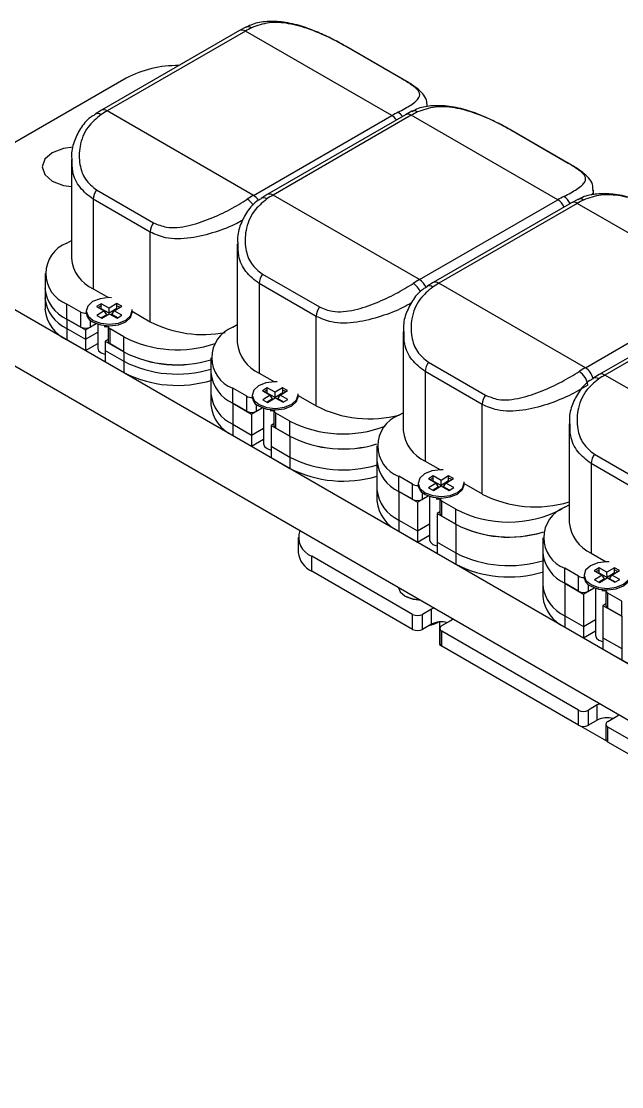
# Model space of a CAD drawing. Header units: millimetres. Extents: x 5 to 292, y 4 to 204.
# Drawn here: x 187.46 to 213.55, y 127.15 to 173.46 of the extents above; entities that cross this region are included whole.
import ezdxf

# ---------------------------------------------------------------- set-up
doc = ezdxf.new("R2010")
doc.units = ezdxf.units.MM

msp = doc.modelspace()

# ---------------------------------------------------------------- linework, layer by layer
at = {"color": 7, "linetype": 'Continuous', "lineweight": 25}
for p, q in [((196.947, 173.065), (190.936, 169.595)), ((197.197, 173.04), (191.186, 169.57)), ((197.221, 173.212), (196.947, 173.065)), ((203.561, 169.366), (197.197, 173.04)), ((204.02, 170.951), (201.545, 172.38)), ((204.058, 170.935), (201.583, 172.364)), ((192.021, 170.99), (183.182, 165.887)), ((190.936, 169.595), (190.665, 169.428)), ((197.55, 165.896), (191.186, 169.57)), ((204.433, 169.551), (204.159, 169.404)), ((197.55, 165.896), (203.561, 169.366)), ((204.159, 169.404), (198.149, 165.934)), ((204.409, 169.379), (198.399, 165.909)), ((210.773, 165.705), (204.409, 169.379)), ((211.233, 167.29), (208.758, 168.719)), ((211.271, 167.274), (208.796, 168.703)), ((189.633, 167.458), (189.633, 163.161)), ((190.727, 166.134), (193.201, 164.706)), ((198.149, 165.934), (197.877, 165.767)), ((204.763, 162.235), (198.399, 165.909)), ((212.326, 165.921), (212.326, 166.124)), ((193.06, 164.297), (190.585, 165.726)), ((190.585, 165.726), (190.585, 161.834)), ((204.763, 162.235), (210.773, 165.705)), ((211.372, 165.575), (205.361, 162.105)), ((211.622, 165.55), (205.611, 162.08)), ((211.646, 165.722), (211.372, 165.575)), ((217.986, 161.876), (211.622, 165.55)), ((193.06, 160.405), (193.06, 164.297)), ((189.44, 163.826), (189.633, 163.938)), ((196.846, 163.797), (196.846, 159.5)), ((183.182, 163.234), (241.448, 129.598)), ((188.488, 162.499), (188.488, 161.846)), ((197.939, 162.473), (200.414, 161.045)), ((188.488, 161.846), (188.488, 161.438)), ((190.585, 161.834), (191.246, 161.452)), ((200.273, 160.636), (197.798, 162.065)), ((197.798, 162.065), (197.798, 158.173)), ((205.361, 162.105), (205.09, 161.938)), ((211.975, 158.406), (205.611, 162.08)), ((211.975, 158.406), (217.986, 161.876)), ((188.488, 161.438), (188.488, 160.948)), ((190.933, 161.188), (190.725, 161.064)), ((191.275, 160.998), (190.933, 161.188)), ((190.934, 161.093), (190.933, 161.188)), ((191.605, 161.195), (191.275, 160.998)), ((191.82, 161.075), (191.605, 161.195)), ((191.605, 161.1), (191.605, 161.195)), ((218.584, 161.578), (212.574, 158.108)), ((218.834, 161.553), (212.824, 158.084)), ((183.182, 160.784), (241.448, 127.148)), ((190.041, 160.826), (189.44, 161.173)), ((189.44, 160.52), (189.44, 161.173)), ((190.041, 160.173), (190.041, 160.826)), ((190.278, 160.875), (190.278, 160.805)), ((190.725, 161.064), (191.066, 160.873)), ((191.066, 160.873), (190.736, 160.676)), ((190.854, 161.05), (190.802, 161.02)), ((190.938, 161.091), (190.854, 161.05)), ((190.935, 160.966), (190.918, 160.956)), ((190.935, 160.966), (190.934, 161.078)), ((191.276, 160.775), (190.935, 160.966)), ((190.952, 160.556), (191.282, 160.753)), ((191.169, 160.711), (191.066, 160.873)), ((191.276, 160.775), (191.275, 160.998)), ((191.606, 160.972), (191.276, 160.775)), ((191.282, 160.753), (191.624, 160.563)), ((191.388, 160.713), (191.49, 160.878)), ((191.49, 160.878), (191.82, 161.075)), ((191.832, 160.687), (191.49, 160.878)), ((191.606, 160.972), (191.606, 161.085)), ((191.629, 160.96), (191.606, 160.972)), ((192.278, 160.805), (192.278, 160.875)), ((192.278, 160.857), (193.06, 160.405)), ((189.44, 160.52), (190.253, 160.05)), ((189.44, 160.52), (189.44, 160.111)), ((190.041, 160.173), (189.44, 160.52)), ((190.253, 160.05), (190.727, 160.324)), ((190.727, 160.324), (190.465, 160.173)), ((190.736, 160.676), (190.952, 160.556)), ((190.778, 160.305), (190.778, 159.254)), ((191.169, 160.711), (190.93, 160.568)), ((191.64, 160.572), (191.388, 160.713)), ((191.624, 160.563), (191.832, 160.687)), ((196.652, 160.165), (196.846, 160.277)), ((200.273, 156.744), (200.273, 160.636)), ((189.44, 160.111), (190.253, 159.642)), ((189.44, 160.111), (189.44, 159.621)), ((190.253, 160.05), (190.253, 159.642)), ((190.253, 159.642), (190.778, 159.945)), ((191.057, 160.201), (191.163, 160.186)), ((191.226, 160.187), (191.057, 160.201)), ((191.226, 160.18), (191.163, 160.186)), ((191.226, 160.214), (191.226, 159.56)), ((191.915, 159.744), (191.314, 160.091)), ((191.314, 159.438), (191.314, 160.091)), ((204.058, 159.968), (204.058, 155.671)), ((189.44, 159.621), (190.253, 159.152)), ((190.253, 159.642), (190.253, 159.152)), ((190.253, 159.152), (190.778, 159.455)), ((191.226, 159.632), (191.102, 159.56)), ((191.102, 159.56), (191.915, 159.091)), ((191.102, 159.56), (191.102, 159.152)), ((191.915, 159.091), (191.314, 159.438)), ((191.915, 159.091), (191.915, 159.744)), ((191.102, 159.152), (191.915, 158.683)), ((191.102, 159.152), (191.102, 158.662)), ((191.915, 159.091), (191.915, 158.683)), ((191.102, 158.662), (191.915, 158.193)), ((191.915, 158.683), (191.915, 158.193)), ((195.7, 158.838), (195.7, 158.185)), ((205.152, 158.644), (207.626, 157.216)), ((195.7, 158.185), (195.7, 157.274)), ((197.798, 158.173), (198.459, 157.791)), ((207.485, 156.807), (205.01, 158.236)), ((205.01, 158.236), (205.01, 154.344)), ((212.574, 158.108), (212.302, 157.941)), ((219.188, 154.41), (212.824, 158.084)), ((197.253, 157.165), (196.652, 157.512)), ((196.652, 156.859), (196.652, 157.512)), ((198.146, 157.527), (197.937, 157.403)), ((198.487, 157.337), (198.146, 157.527)), ((198.146, 157.432), (198.146, 157.527)), ((198.817, 157.534), (198.487, 157.337)), ((199.033, 157.414), (198.817, 157.534)), ((198.818, 157.439), (198.817, 157.534)), ((195.7, 157.274), (195.7, 156.784)), ((197.253, 156.512), (197.253, 157.165)), ((197.491, 157.214), (197.491, 157.144)), ((197.937, 157.403), (198.279, 157.212)), ((198.279, 157.212), (197.949, 157.015)), ((197.949, 157.015), (198.165, 156.895)), ((198.067, 157.389), (198.015, 157.359)), ((198.15, 157.43), (198.067, 157.389)), ((198.147, 157.305), (198.131, 157.295)), ((198.382, 157.05), (198.142, 156.907)), ((198.147, 157.305), (198.146, 157.417)), ((198.489, 157.114), (198.147, 157.305)), ((198.165, 156.895), (198.495, 157.092)), ((198.382, 157.05), (198.279, 157.212)), ((198.489, 157.114), (198.487, 157.337)), ((198.819, 157.311), (198.489, 157.114)), ((198.495, 157.092), (198.836, 156.901)), ((198.6, 157.052), (198.703, 157.217)), ((198.853, 156.911), (198.6, 157.052)), ((198.703, 157.217), (199.033, 157.414)), ((199.045, 157.026), (198.703, 157.217)), ((198.819, 157.311), (198.818, 157.424)), ((198.841, 157.299), (198.819, 157.311)), ((198.836, 156.901), (199.045, 157.026)), ((199.491, 157.144), (199.491, 157.214)), ((199.491, 157.195), (200.273, 156.744)), ((196.652, 156.859), (197.466, 156.389)), ((196.652, 156.859), (196.652, 155.948)), ((197.253, 156.512), (196.652, 156.859)), ((197.466, 156.389), (197.94, 156.663)), ((197.94, 156.663), (197.678, 156.512)), ((197.991, 156.644), (197.991, 155.09)), ((198.438, 156.553), (198.438, 155.899)), ((207.485, 152.915), (207.485, 156.807)), ((197.466, 156.389), (197.466, 155.478)), ((198.27, 156.54), (198.376, 156.525)), ((198.438, 156.526), (198.27, 156.54)), ((198.438, 156.519), (198.376, 156.525)), ((199.127, 156.083), (198.526, 156.43)), ((198.526, 155.777), (198.526, 156.43)), ((203.865, 156.336), (204.058, 156.448)), ((196.652, 155.948), (197.466, 155.478)), ((196.652, 155.948), (196.652, 155.458)), ((197.466, 155.478), (197.991, 155.781)), ((198.438, 155.971), (198.314, 155.899)), ((198.314, 155.899), (199.127, 155.43)), ((198.314, 155.899), (198.314, 154.988)), ((199.127, 155.43), (198.526, 155.777)), ((199.127, 155.43), (199.127, 156.083)), ((211.271, 155.972), (211.271, 151.674)), ((196.652, 155.458), (197.466, 154.988)), ((197.466, 155.478), (197.466, 154.988)), ((197.466, 154.988), (197.991, 155.292)), ((199.127, 155.43), (199.127, 154.519)), ((198.314, 154.988), (199.127, 154.519)), ((198.314, 154.988), (198.314, 154.498)), ((202.913, 155.009), (202.913, 154.356)), ((198.314, 154.498), (199.127, 154.029)), ((199.127, 154.519), (199.127, 154.029)), ((202.913, 154.356), (202.913, 153.111)), ((205.01, 154.344), (205.671, 153.962)), ((214.698, 152.811), (212.223, 154.239)), ((212.223, 154.239), (212.223, 150.347)), ((212.364, 154.648), (214.839, 153.219)), ((204.466, 153.336), (203.865, 153.683)), ((203.865, 153.03), (203.865, 153.683)), ((204.466, 152.683), (204.466, 153.336)), ((204.703, 153.385), (204.703, 153.315)), ((205.358, 153.698), (205.15, 153.574)), ((205.15, 153.574), (205.491, 153.383)), ((205.491, 153.383), (205.161, 153.186)), ((205.279, 153.56), (205.227, 153.53)), ((205.363, 153.601), (205.279, 153.56)), ((205.36, 153.476), (205.343, 153.466)), ((205.7, 153.508), (205.358, 153.698)), ((205.359, 153.603), (205.358, 153.698)), ((205.36, 153.476), (205.359, 153.588)), ((205.701, 153.285), (205.36, 153.476)), ((205.594, 153.221), (205.491, 153.383)), ((206.03, 153.705), (205.7, 153.508)), ((205.701, 153.285), (205.7, 153.508)), ((206.031, 153.482), (205.701, 153.285)), ((205.813, 153.223), (205.915, 153.388)), ((205.915, 153.388), (206.245, 153.585)), ((206.257, 153.197), (205.915, 153.388)), ((206.245, 153.585), (206.03, 153.705)), ((206.03, 153.61), (206.03, 153.705)), ((206.031, 153.482), (206.031, 153.595)), ((206.054, 153.47), (206.031, 153.482)), ((206.703, 153.315), (206.703, 153.385)), ((206.703, 153.367), (207.485, 152.915)), ((202.913, 153.111), (202.913, 152.621)), ((203.865, 153.03), (204.678, 152.56)), ((203.865, 153.03), (203.865, 151.784)), ((204.466, 152.683), (203.865, 153.03)), ((205.161, 153.186), (205.377, 153.066)), ((205.594, 153.221), (205.355, 153.078)), ((205.377, 153.066), (205.707, 153.263)), ((205.707, 153.263), (206.049, 153.073)), ((206.065, 153.082), (205.813, 153.223)), ((206.049, 153.073), (206.257, 153.197)), ((204.678, 152.56), (205.152, 152.834)), ((204.678, 152.56), (204.678, 151.315)), ((205.152, 152.834), (204.89, 152.683)), ((205.203, 152.815), (205.203, 150.927)), ((205.482, 152.711), (205.588, 152.696)), ((205.651, 152.697), (205.482, 152.711)), ((205.651, 152.69), (205.588, 152.696)), ((205.651, 152.724), (205.651, 152.07)), ((206.34, 152.254), (205.739, 152.601)), ((205.739, 151.948), (205.739, 152.601)), ((211.077, 152.339), (211.271, 152.451)), ((205.651, 152.142), (205.527, 152.07)), ((205.527, 152.07), (206.34, 151.601)), ((205.527, 152.07), (205.527, 150.825)), ((206.34, 151.601), (205.739, 151.948)), ((206.34, 151.601), (206.34, 152.254)), ((210.959, 152.268), (210.936, 152.254)), ((203.865, 151.784), (204.678, 151.315)), ((203.865, 151.784), (203.865, 151.294)), ((204.678, 151.315), (205.203, 151.618)), ((206.34, 151.601), (206.34, 150.355)), ((199.496, 151.028), (199.496, 150.375)), ((203.865, 151.294), (204.678, 150.825)), ((204.678, 151.315), (204.678, 150.825)), ((204.678, 150.825), (205.203, 151.128)), ((210.125, 151.013), (210.125, 150.36)), ((205.527, 150.825), (206.34, 150.355)), ((205.527, 150.825), (205.527, 150.335)), ((204.466, 147.681), (200.082, 150.212)), ((200.082, 149.559), (200.082, 150.212)), ((205.527, 150.335), (206.34, 149.865)), ((206.34, 150.355), (206.34, 149.865)), ((210.125, 150.36), (210.125, 148.947)), ((212.223, 150.347), (212.884, 149.966)), ((211.678, 149.339), (211.077, 149.686)), ((211.077, 149.033), (211.077, 149.686)), ((212.571, 149.702), (212.362, 149.577)), ((212.575, 149.604), (212.492, 149.564)), ((212.912, 149.511), (212.571, 149.702)), ((212.571, 149.606), (212.571, 149.702)), ((213.242, 149.708), (212.912, 149.511)), ((213.458, 149.588), (213.242, 149.708)), ((213.243, 149.613), (213.242, 149.708)), ((204.466, 147.028), (200.082, 149.559)), ((211.678, 148.686), (211.678, 149.339)), ((211.916, 149.389), (211.916, 149.319)), ((212.362, 149.577), (212.704, 149.387)), ((212.704, 149.387), (212.374, 149.189)), ((212.374, 149.189), (212.59, 149.069)), ((212.492, 149.564), (212.44, 149.534)), ((212.572, 149.479), (212.556, 149.469)), ((212.807, 149.224), (212.567, 149.081)), ((212.572, 149.479), (212.571, 149.592)), ((212.914, 149.288), (212.572, 149.479)), ((212.59, 149.069), (212.92, 149.266)), ((212.807, 149.224), (212.704, 149.387)), ((212.914, 149.288), (212.912, 149.511)), ((213.244, 149.486), (212.914, 149.288)), ((212.92, 149.266), (213.261, 149.076)), ((213.025, 149.227), (213.128, 149.391)), ((213.278, 149.086), (213.025, 149.227)), ((213.128, 149.391), (213.458, 149.588)), ((213.47, 149.2), (213.128, 149.391)), ((213.244, 149.486), (213.243, 149.598)), ((213.266, 149.473), (213.244, 149.486)), ((213.261, 149.076), (213.47, 149.2)), ((210.125, 148.947), (210.125, 148.457)), ((211.077, 149.033), (211.891, 148.563)), ((211.077, 149.033), (211.077, 147.62)), ((211.678, 148.686), (211.077, 149.033)), ((211.891, 148.563), (212.365, 148.837)), ((212.365, 148.837), (212.103, 148.686)), ((212.416, 148.819), (212.416, 146.763)), ((212.695, 148.714), (212.801, 148.7)), ((212.863, 148.7), (212.695, 148.714)), ((212.863, 148.693), (212.801, 148.7)), ((212.863, 148.727), (212.863, 148.074)), ((204.218, 148.436), (204.185, 148.457)), ((211.891, 148.563), (211.891, 147.151)), ((213.552, 148.257), (212.951, 148.604)), ((212.951, 147.951), (212.951, 148.604)), ((213.552, 147.604), (213.552, 148.257)), ((205.279, 147.905), (204.89, 147.681)), ((205.399, 147.959), (205.279, 147.905)), ((205.279, 147.252), (205.279, 147.905)), ((212.863, 148.145), (212.739, 148.074)), ((212.739, 148.074), (213.552, 147.604)), ((212.739, 148.074), (212.739, 146.661)), ((213.552, 147.604), (212.951, 147.951)), ((204.466, 147.028), (204.466, 147.681)), ((204.89, 147.028), (204.89, 147.681)), ((205.637, 147.351), (205.637, 146.371)), ((205.739, 147.191), (206.128, 147.416)), ((206.128, 147.416), (206.22, 147.485)), ((211.077, 147.62), (211.891, 147.151)), ((211.077, 147.62), (211.077, 147.13)), ((211.891, 147.151), (212.416, 147.454)), ((213.552, 147.604), (213.552, 146.192)), ((205.279, 147.252), (204.89, 147.028)), ((205.651, 147.069), (205.651, 146.415)), ((211.678, 143.517), (205.739, 146.946)), ((205.739, 146.293), (205.739, 146.946)), ((211.077, 147.13), (211.891, 146.661)), ((211.891, 147.151), (211.891, 146.661)), ((211.891, 146.661), (212.416, 146.964)), ((205.637, 146.371), (205.673, 146.35)), ((212.739, 146.661), (213.552, 146.192)), ((212.739, 146.661), (212.739, 146.171)), ((211.678, 142.864), (205.739, 146.293)), ((212.739, 146.171), (213.552, 145.702)), ((213.552, 146.192), (213.552, 145.702)), ((212.492, 143.742), (212.103, 143.517)), ((212.611, 143.795), (212.492, 143.742)), ((212.492, 143.088), (212.492, 143.742)), ((211.678, 142.864), (211.678, 143.517)), ((212.103, 142.864), (212.103, 143.517)), ((212.951, 143.027), (213.34, 143.252)), ((213.34, 143.252), (213.433, 143.321)), ((211.777, 142.826), (212.886, 142.186)), ((212.492, 143.088), (212.103, 142.864)), ((212.863, 142.905), (212.863, 142.252)), ((218.891, 139.354), (212.951, 142.782)), ((212.951, 142.129), (212.951, 142.782)), ((218.891, 138.7), (212.951, 142.129))]:
    msp.add_line(p, q, dxfattribs=at)
at = {"color": 8, "linetype": 'Continuous', "lineweight": 25}
for p, q in [((190.465, 160.173), (190.465, 160.469)), ((197.678, 156.512), (197.678, 156.808)), ((204.89, 152.683), (204.89, 152.979)), ((210.936, 152.252), (210.936, 152.254)), ((212.103, 148.686), (212.103, 148.983))]:
    msp.add_line(p, q, dxfattribs=at)
at = {"color": 7, "linetype": 'Continuous', "lineweight": 25, "flags": 128}
for points in [[(201.545, 172.38), (201.577, 172.367), (201.583, 172.364)], [(204.058, 170.935), (204.052, 170.939), (204.02, 170.951)], [(208.758, 168.719), (208.789, 168.706), (208.796, 168.703)], [(189.711, 167.994), (189.29, 167.932), (188.804, 167.745), (188.478, 167.464), (188.364, 167.132), (188.478, 166.801), (188.804, 166.52)], [(211.271, 167.274), (211.264, 167.278), (211.233, 167.29)], [(188.804, 166.52), (189.29, 166.332), (189.633, 166.277)], [(191.371, 161.45), (191.261, 161.453), (190.88, 161.405), (190.559, 161.277), (190.348, 161.087), (190.279, 160.865), (190.361, 160.645), (190.584, 160.46), (190.912, 160.338), (191.296, 160.298), (191.677, 160.346), (191.998, 160.474), (192.209, 160.664), (192.278, 160.885), (192.274, 160.929)], [(190.584, 160.39), (190.912, 160.268), (191.296, 160.228), (191.677, 160.276), (191.998, 160.404), (192.209, 160.594), (192.278, 160.805)], [(191.74, 161.027), (191.703, 161.05), (191.602, 161.097)], [(190.778, 159.254), (190.816, 159.144), (190.925, 159.05)], [(190.925, 159.05), (191.087, 158.987), (191.102, 158.984)], [(198.584, 157.789), (198.474, 157.792), (198.092, 157.744), (197.772, 157.616), (197.561, 157.426), (197.491, 157.204), (197.574, 156.984), (197.796, 156.799), (198.124, 156.677), (198.508, 156.637), (198.89, 156.685), (199.21, 156.813), (199.421, 157.003), (199.491, 157.224), (199.487, 157.268)], [(197.796, 156.729), (198.124, 156.607), (198.508, 156.567), (198.89, 156.615), (199.21, 156.743), (199.421, 156.933), (199.491, 157.144)], [(198.952, 157.366), (198.915, 157.389), (198.814, 157.436)], [(197.991, 155.09), (198.029, 154.98), (198.137, 154.886)], [(198.137, 154.886), (198.3, 154.824), (198.314, 154.82)], [(205.796, 153.96), (205.686, 153.963), (205.305, 153.915), (204.984, 153.787), (204.773, 153.597), (204.704, 153.375), (204.786, 153.155), (205.009, 152.97), (205.337, 152.848), (205.721, 152.808), (206.102, 152.856), (206.423, 152.984), (206.634, 153.174), (206.703, 153.395), (206.699, 153.439)], [(205.009, 152.9), (205.337, 152.778), (205.721, 152.738), (206.102, 152.786), (206.423, 152.914), (206.634, 153.104), (206.703, 153.315)], [(206.165, 153.537), (206.128, 153.56), (206.027, 153.607)], [(205.203, 150.927), (205.241, 150.816), (205.35, 150.723)], [(205.35, 150.723), (205.512, 150.66), (205.527, 150.657)], [(213.009, 149.964), (212.899, 149.966), (212.517, 149.918), (212.197, 149.79), (211.985, 149.6), (211.916, 149.379), (211.999, 149.159), (212.221, 148.974), (212.549, 148.852), (212.933, 148.812), (213.314, 148.859), (213.635, 148.988), (213.846, 149.177), (213.916, 149.399), (213.912, 149.442)], [(213.377, 149.54), (213.34, 149.564), (213.239, 149.611)], [(212.221, 148.903), (212.549, 148.782), (212.933, 148.742), (213.314, 148.789), (213.635, 148.918), (213.846, 149.107), (213.916, 149.319)], [(203.857, 148.849), (203.931, 148.664), (204.148, 148.477)], [(204.148, 148.477), (204.472, 148.352), (204.792, 148.309)], [(204.836, 148.284), (204.51, 148.323), (204.218, 148.436)], [(212.416, 146.763), (212.454, 146.652), (212.562, 146.559)], [(212.562, 146.559), (212.725, 146.496), (212.739, 146.493)]]:
    msp.add_lwpolyline(points, dxfattribs=at)
at = {"color": 8, "linetype": 'Continuous', "lineweight": 25}
for centre, radius, start, end in [((197.32, 172.971), 0.261, 55.4347, 111.3385), ((197.05, 172.836), 0.251, 54.3816, 114.3069), ((191.041, 169.379), 0.24, 52.7473, 115.9568), ((190.771, 169.223), 0.23, 51.2764, 117.5404), ((203.196, 168.776), 0.693, 35.1459, 58.3134), ((203.497, 168.97), 0.637, 34.0048, 58.292), ((204.263, 169.175), 0.251, 54.3819, 114.308), ((197.181, 165.3), 0.702, 33.4278, 58.2308), ((198.254, 165.719), 0.239, 52.7105, 115.9935), ((210.676, 165.27), 0.688, 22.9731, 57.6059), ((196.858, 165.055), 0.795, 30.8094, 58.0171), ((197.983, 165.562), 0.23, 51.2761, 117.5406), ((210.376, 165.076), 0.744, 24.9092, 57.7451), ((211.475, 165.346), 0.251, 54.3827, 114.3072), ((211.745, 165.481), 0.261, 55.4358, 111.3374), ((204.362, 161.602), 0.749, 22.9359, 57.695), ((205.465, 161.878), 0.25, 54.1304, 114.5736), ((204.045, 161.366), 0.832, 22.9421, 57.5813), ((205.196, 161.733), 0.23, 51.2766, 117.5402), ((211.557, 157.754), 0.775, 13.9944, 57.3092), ((212.408, 157.737), 0.23, 51.2766, 117.5403), ((212.679, 157.893), 0.24, 52.7487, 115.9555)]:
    msp.add_arc(centre, radius, start, end, dxfattribs=at)
at = {"color": 7, "linetype": 'Continuous', "lineweight": 25}
for centre, radius, start, end in [((199.733, 168.652), 5.068, 116.5435, 120.0288), ((194.224, 166.855), 4.685, 89.0151, 118.046), ((193.993, 164.713), 5.61, 120.023, 123.2799), ((206.948, 164.987), 5.073, 116.5451, 120.0272), ((204.532, 169.31), 0.261, 55.4349, 111.3382), ((206.097, 164.978), 5.068, 116.5435, 120.0288), ((191.334, 165.695), 0.75, 144.1501, 177.6383), ((200.357, 161.039), 5.61, 120.023, 123.2799), ((201.208, 161.047), 5.615, 120.0244, 123.2784), ((213.312, 161.313), 5.073, 116.5451, 120.0272), ((214.161, 161.156), 5.075, 116.546, 120.0263), ((193.809, 164.267), 0.75, 144.1501, 177.6383), ((189.943, 162.499), 1.419, 110.7835, 249.2167), ((191.26, 163.323), 1.635, 185.695, 245.6253), ((198.547, 162.034), 0.75, 144.1495, 177.6386), ((207.572, 157.374), 5.615, 120.0244, 123.2784), ((190.114, 162.008), 1.635, 185.6946, 245.6257), ((208.422, 157.216), 5.618, 120.0253, 123.2776), ((190.114, 161.6), 1.635, 185.6946, 245.6257), ((190.114, 161.11), 1.635, 185.6946, 245.6257), ((190.248, 161.219), 0.444, 242.2298, 274.0943), ((190.75, 160.832), 0.472, 183.2728, 249.3723), ((201.022, 160.606), 0.75, 144.1495, 177.6386), ((195.359, 164.857), 5.011, 242.6901, 281.0481), ((190.253, 160.582), 0.461, 242.6093, 297.3905), ((191.366, 160.22), 0.139, 176.3483, 247.9868), ((197.156, 158.838), 1.419, 110.7835, 249.2167), ((191.376, 159.575), 0.151, 185.6923, 245.6298), ((194.228, 164.218), 5.036, 242.6604, 289.2127), ((198.472, 159.662), 1.635, 185.695, 245.6253), ((194.235, 163.654), 5.119, 243.0541, 286.6385), ((194.227, 163.568), 5.039, 242.6877, 287.005), ((194.235, 163.246), 5.119, 243.0541, 286.6385), ((205.759, 158.205), 0.75, 144.1495, 177.6386), ((214.786, 153.542), 5.618, 120.0253, 123.2776), ((194.234, 162.753), 5.117, 243.0416, 287.2055), ((197.327, 158.347), 1.635, 185.6946, 245.6257), ((211.269, 157.546), 0.818, 6.6844, 57.8769), ((215.633, 153.222), 5.615, 120.0244, 123.2784), ((197.327, 157.436), 1.635, 185.6946, 245.6257), ((197.46, 157.558), 0.444, 242.2298, 274.0943), ((197.963, 157.171), 0.472, 183.2732, 249.3719), ((208.234, 156.777), 0.75, 144.1495, 177.6386), ((197.327, 156.947), 1.635, 185.6946, 245.6257), ((198.578, 156.559), 0.139, 176.3487, 247.9865), ((202.582, 161.219), 5.036, 242.6995, 285.2587), ((197.466, 156.921), 0.461, 242.6093, 297.3905), ((204.368, 155.009), 1.419, 110.7835, 249.2167), ((198.588, 155.914), 0.151, 185.6921, 245.6301), ((201.443, 160.613), 5.087, 242.9241, 291.0614), ((205.685, 155.833), 1.635, 185.695, 245.6253), ((201.447, 159.993), 5.119, 243.0534, 286.6735), ((201.439, 159.907), 5.039, 242.6874, 287.0395), ((201.447, 159.082), 5.119, 243.0507, 286.8061), ((204.539, 154.518), 1.635, 185.6946, 245.6257), ((212.972, 154.209), 0.75, 144.1495, 177.6386), ((201.447, 158.593), 5.119, 243.0541, 286.6386), ((204.673, 153.729), 0.444, 242.2298, 274.0943), ((205.175, 153.342), 0.472, 183.2728, 249.3723), ((204.539, 153.273), 1.635, 185.6946, 245.6257), ((209.797, 157.392), 5.039, 242.688, 287.0047), ((204.539, 152.783), 1.635, 185.6946, 245.6257), ((204.678, 153.092), 0.461, 242.6093, 297.3905), ((205.791, 152.73), 0.139, 176.3487, 247.9865), ((205.801, 152.085), 0.151, 185.6921, 245.6301), ((208.638, 156.689), 4.995, 242.6096, 297.3903), ((211.581, 151.013), 1.419, 110.7834, 249.2167), ((208.66, 156.163), 5.118, 243.0463, 287.0001), ((208.652, 156.078), 5.039, 242.6896, 286.7884), ((212.897, 151.836), 1.635, 185.6949, 245.6253), ((200.39, 151.033), 0.877, 160.3675, 249.4215), ((200.497, 150.475), 1.006, 185.6949, 245.6259), ((208.659, 154.916), 5.117, 243.0408, 287.2446), ((211.752, 150.522), 1.635, 185.6946, 245.6257), ((208.66, 154.43), 5.121, 243.0598, 286.3661), ((211.885, 149.732), 0.444, 242.2302, 274.0938), ((212.388, 149.346), 0.473, 183.2745, 249.3706), ((211.752, 149.109), 1.635, 185.6946, 245.6257), ((211.891, 149.095), 0.461, 242.6094, 297.3904), ((213.003, 148.733), 0.139, 176.3496, 247.9857), ((211.752, 148.619), 1.635, 185.6946, 245.6257), ((213.013, 148.089), 0.151, 185.6918, 245.6301), ((204.678, 148.09), 0.461, 242.6093, 297.3905), ((204.961, 148.4), 1.224, 280.4588, 300.5936), ((205.707, 146.409), 0.946, 74.3939, 116.9266), ((204.678, 147.437), 0.461, 242.6093, 297.3905), ((205.785, 147.069), 0.131, 110.7834, 249.2176), ((205.801, 146.43), 0.151, 185.6921, 245.6301), ((215.872, 150.265), 5.119, 243.0528, 286.7046), ((211.891, 143.927), 0.461, 242.6094, 297.3904), ((212.92, 142.245), 0.946, 74.3939, 116.9266), ((211.891, 143.273), 0.461, 242.6094, 297.3904), ((212.998, 142.905), 0.131, 110.7833, 249.2173), ((213.013, 142.267), 0.151, 185.6918, 245.6301)]:
    msp.add_arc(centre, radius, start, end, dxfattribs=at)
for points, knots in [([(201.574, 172.366), (201.537, 172.388), (201.347, 172.503), (200.897, 172.738), (200.25, 173.039), (199.522, 173.301), (198.771, 173.462), (198.057, 173.465), (197.538, 173.375), (197.297, 173.233), (197.233, 173.196)], [0, 0, 0, 0, 0.033833, 0.174605, 0.31765, 0.474047, 0.645701, 0.799733, 0.947028, 1, 1, 1, 1]), ([(201.545, 172.38), (201.362, 172.482), (200.908, 172.734), (200.031, 173.13), (199.092, 173.39), (198.198, 173.449), (197.713, 173.274), (197.468, 173.186)], [0, 0, 0, 0, 0.152496, 0.378859, 0.592677, 0.794571, 1, 1, 1, 1]), ([(203.832, 169.512), (204.033, 169.619), (204.473, 169.855), (204.78, 170.138), (204.787, 170.385), (204.551, 170.629), (204.196, 170.844), (204.02, 170.951)], [0, 0, 0, 0, 0.199508, 0.437451, 0.643632, 0.823204, 1, 1, 1, 1]), ([(205.094, 169.789), (205.092, 169.873), (205.088, 170.079), (204.9, 170.34), (204.64, 170.571), (204.351, 170.766), (204.099, 170.909), (204.025, 170.95)], [0, 0, 0, 0, 0.149569, 0.363367, 0.600013, 0.881919, 1, 1, 1, 1]), ([(208.786, 168.705), (208.749, 168.727), (208.559, 168.842), (208.109, 169.077), (207.462, 169.378), (206.735, 169.64), (205.984, 169.801), (205.27, 169.804), (204.75, 169.714), (204.509, 169.572), (204.445, 169.535)], [0, 0, 0, 0, 0.033833, 0.174605, 0.31765, 0.474047, 0.645702, 0.799733, 0.947028, 1, 1, 1, 1]), ([(208.758, 168.719), (208.575, 168.821), (208.12, 169.073), (207.243, 169.469), (206.304, 169.729), (205.411, 169.788), (204.925, 169.613), (204.681, 169.525)], [0, 0, 0, 0, 0.152496, 0.378859, 0.592677, 0.794571, 1, 1, 1, 1]), ([(190.675, 169.412), (190.627, 169.387), (190.379, 169.259), (190.054, 168.876), (189.755, 168.305), (189.623, 167.808), (189.647, 167.522), (189.653, 167.452)], [0, 0, 0, 0, 0.0682301, 0.3480093, 0.6258918, 0.9088548, 1, 1, 1, 1]), ([(190.915, 169.403), (190.714, 169.236), (190.274, 168.871), (189.967, 168.073), (189.96, 167.266), (190.196, 166.56), (190.551, 166.276), (190.727, 166.134)], [0, 0, 0, 0, 0.199508, 0.437451, 0.643632, 0.823204, 1, 1, 1, 1]), ([(211.045, 165.851), (211.245, 165.958), (211.685, 166.194), (211.992, 166.477), (212, 166.724), (211.763, 166.968), (211.409, 167.183), (211.233, 167.29)], [0, 0, 0, 0, 0.199508, 0.437451, 0.643632, 0.823204, 1, 1, 1, 1]), ([(212.307, 166.128), (212.305, 166.212), (212.3, 166.418), (212.112, 166.679), (211.853, 166.91), (211.564, 167.105), (211.312, 167.247), (211.237, 167.289)], [0, 0, 0, 0, 0.149569, 0.363367, 0.600013, 0.881919, 1, 1, 1, 1]), ([(215.999, 164.876), (215.962, 164.898), (215.772, 165.013), (215.322, 165.248), (214.675, 165.549), (213.947, 165.811), (213.196, 165.972), (212.482, 165.975), (211.963, 165.885), (211.722, 165.743), (211.658, 165.706)], [0, 0, 0, 0, 0.033833, 0.174605, 0.31765, 0.474047, 0.645701, 0.799733, 0.947028, 1, 1, 1, 1]), ([(215.97, 164.89), (215.787, 164.992), (215.333, 165.244), (214.456, 165.64), (213.517, 165.9), (212.623, 165.959), (212.138, 165.784), (211.893, 165.696)], [0, 0, 0, 0, 0.1524959, 0.3788595, 0.5926764, 0.7945708, 1, 1, 1, 1]), ([(193.201, 164.706), (193.384, 164.63), (193.839, 164.442), (194.716, 164.548), (195.655, 164.863), (196.549, 165.282), (197.034, 165.579), (197.279, 165.729)], [0, 0, 0, 0, 0.152496, 0.378859, 0.592676, 0.794571, 1, 1, 1, 1]), ([(197.887, 165.751), (197.839, 165.726), (197.592, 165.598), (197.267, 165.215), (196.968, 164.644), (196.836, 164.147), (196.86, 163.861), (196.866, 163.791)], [0, 0, 0, 0, 0.06823, 0.348009, 0.625892, 0.908855, 1, 1, 1, 1]), ([(198.127, 165.742), (197.927, 165.575), (197.487, 165.21), (197.18, 164.412), (197.172, 163.605), (197.408, 162.899), (197.763, 162.615), (197.939, 162.473)], [0, 0, 0, 0, 0.199508, 0.437451, 0.643632, 0.823204, 1, 1, 1, 1]), ([(200.414, 161.045), (200.597, 160.969), (201.051, 160.781), (201.929, 160.887), (202.868, 161.202), (203.761, 161.621), (204.247, 161.918), (204.491, 162.068)], [0, 0, 0, 0, 0.152496, 0.378859, 0.592677, 0.794571, 1, 1, 1, 1]), ([(205.1, 161.922), (205.051, 161.897), (204.804, 161.769), (204.479, 161.386), (204.18, 160.815), (204.048, 160.318), (204.072, 160.032), (204.078, 159.962)], [0, 0, 0, 0, 0.06823, 0.348009, 0.625892, 0.908855, 1, 1, 1, 1]), ([(205.34, 161.913), (205.139, 161.746), (204.699, 161.381), (204.392, 160.583), (204.385, 159.776), (204.621, 159.07), (204.976, 158.786), (205.152, 158.644)], [0, 0, 0, 0, 0.199508, 0.437451, 0.643632, 0.823204, 1, 1, 1, 1]), ([(207.626, 157.216), (207.809, 157.14), (208.264, 156.952), (209.141, 157.058), (210.08, 157.373), (210.974, 157.792), (211.459, 158.089), (211.704, 158.239)], [0, 0, 0, 0, 0.152496, 0.378859, 0.592676, 0.794571, 1, 1, 1, 1]), ([(212.081, 157.641), (211.815, 157.486), (211.286, 157.177), (210.286, 156.78), (209.217, 156.515), (208.219, 156.484), (207.698, 156.713), (207.485, 156.807)], [0, 0, 0, 0, 0.198496, 0.394824, 0.606622, 0.838824, 1, 1, 1, 1]), ([(212.312, 157.925), (212.264, 157.9), (212.017, 157.772), (211.692, 157.389), (211.393, 156.819), (211.261, 156.322), (211.285, 156.035), (211.291, 155.965)], [0, 0, 0, 0, 0.06823, 0.348009, 0.625892, 0.908855, 1, 1, 1, 1]), ([(212.552, 157.916), (212.352, 157.75), (211.912, 157.384), (211.605, 156.586), (211.597, 155.78), (211.833, 155.074), (212.188, 154.789), (212.364, 154.648)], [0, 0, 0, 0, 0.199508, 0.437451, 0.643632, 0.823204, 1, 1, 1, 1])]:
    msp.add_open_spline(points, degree=3, knots=knots, dxfattribs=at)
at = {"color": 8, "linetype": 'Continuous', "lineweight": 25}
for points, knots in [([(190.585, 165.726), (190.378, 165.886), (189.967, 166.203), (189.664, 166.852), (189.669, 167.279), (189.671, 167.453)], [0, 0, 0, 0, 0.374264, 0.743472, 1, 1, 1, 1]), ([(212.288, 166.126), (212.306, 166.083), (212.337, 166.009), (212.255, 165.93), (212.221, 165.896)], [0, 0, 0, 0, 0.578792, 1, 1, 1, 1]), ([(197.087, 164.82), (197.002, 164.772), (196.649, 164.572), (195.856, 164.273), (194.793, 164.005), (193.794, 163.974), (193.273, 164.204), (193.06, 164.297)], [0, 0, 0, 0, 0.071967, 0.299289, 0.544522, 0.81338, 1, 1, 1, 1]), ([(197.798, 162.065), (197.591, 162.225), (197.179, 162.542), (196.876, 163.191), (196.882, 163.618), (196.884, 163.792)], [0, 0, 0, 0, 0.374264, 0.743473, 1, 1, 1, 1]), ([(204.423, 161.227), (204.298, 161.155), (203.907, 160.932), (203.07, 160.611), (202.005, 160.344), (201.007, 160.313), (200.486, 160.542), (200.273, 160.636)], [0, 0, 0, 0, 0.102715, 0.322506, 0.559613, 0.819563, 1, 1, 1, 1]), ([(205.01, 158.236), (204.803, 158.396), (204.392, 158.713), (204.089, 159.362), (204.094, 159.789), (204.096, 159.963)], [0, 0, 0, 0, 0.374264, 0.743473, 1, 1, 1, 1]), ([(212.223, 154.239), (212.016, 154.399), (211.604, 154.716), (211.301, 155.366), (211.307, 155.792), (211.309, 155.967)], [0, 0, 0, 0, 0.374263, 0.743472, 1, 1, 1, 1])]:
    msp.add_open_spline(points, degree=3, knots=knots, dxfattribs=at)

doc.saveas('drawing.dxf')
